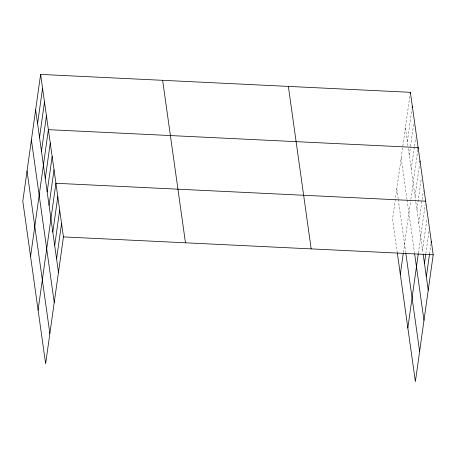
<?xml version="1.0" encoding="UTF-8"?>
<svg xmlns="http://www.w3.org/2000/svg" width="456" height="456" viewBox="0 0 456 456"><rect width="100%" height="100%" fill="white"/><g stroke="black" fill="none" stroke-linecap="round" stroke-linejoin="round"><path stroke-width="0.34" stroke-dasharray="2.28 1.71" d="M409.79 96.478L392.553 219.102L397.21 252.253M407.333 141.548L411.825 109.594M409.277 155.359L410.446 147.026M410.542 146.33L413.866 122.71M411.215 169.17L414.339 146.94M414.436 146.251L415.61 137.911M403.395 252.419L410.748 200.116M410.845 199.426L417.941 148.947M415.04 196.388L419.531 164.434M416.921 209.794L421.315 178.535M418.807 223.195L423.396 190.551M418.38 253.046L425.18 204.647M422.57 250.008L426.964 218.749M425.824 253.684L429.045 230.764M429.558 253.895L430.926 244.171M405.395 127.737L407.92 145.692M408.308 148.451L415.735 201.324M415.832 202.031L423.065 253.536M401.16 157.89L406.98 199.323M407.077 200.013L414.567 253.348M396.794 188.955L398.151 198.622M398.248 199.312L405.743 252.664"/><path stroke-width="0.68" d="M40.618 74.408L22.8 201.204L45.628 363.688L63.447 236.898L40.618 74.408L410.371 92.311L433.2 254.796L415.382 381.592L397.307 252.943M37.58 123.644L42.562 88.219M39.524 137.456L44.5 102.036M41.462 151.267L46.438 115.847M30.563 256.449L48.382 129.658L418.135 147.556L417.941 148.947M45.286 178.484L50.263 143.059M47.167 191.89L52.149 156.465M49.048 205.297L54.03 169.871M38.093 310.069L55.911 183.278L425.67 201.176M52.816 232.104L57.798 196.678M54.703 245.51L59.679 210.085M56.584 258.917L61.56 223.491M410.178 93.702L410.371 92.311M412.121 107.513L412.315 106.123M400.317 274.352L403.303 253.108M419.822 162.353L420.016 160.962M407.846 327.972L418.283 253.735M424.456 263.414L425.722 254.38M426.337 276.815L429.558 253.895M431.119 242.78L431.319 241.389M63.447 236.898L433.2 254.796M423.168 254.237L428.224 290.221M414.669 254.055L423.983 320.374M405.84 253.371L419.617 351.439M288.357 86.406L311.18 248.89M162.638 80.319L185.467 242.803M35.642 109.833L58.465 272.317M31.401 139.986L54.23 302.47M27.035 171.051L49.864 333.535"/></g></svg>
